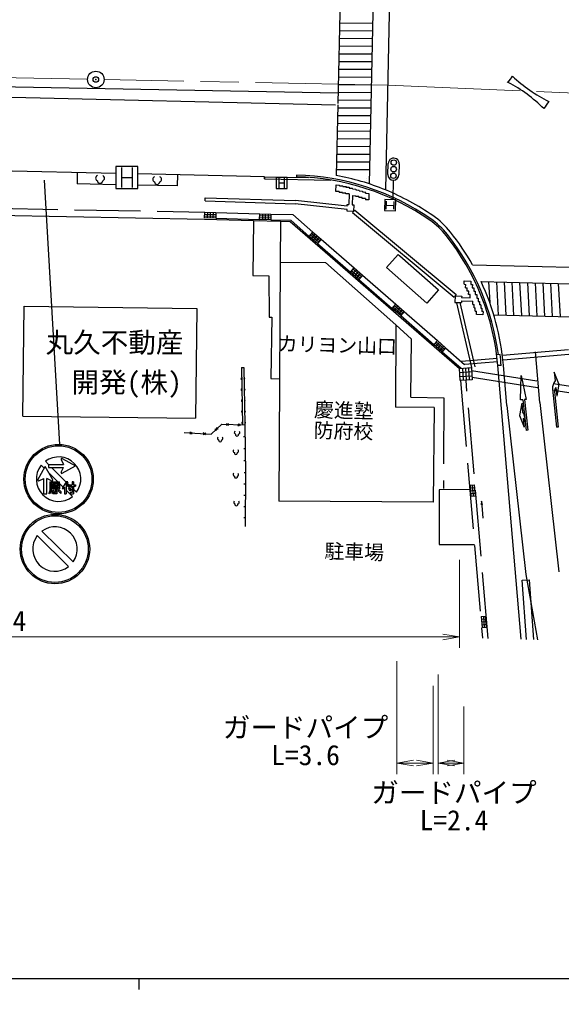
# Model space of a CAD drawing. Units: millimetres, scale not verified. Extents: x 40000 to 680000, y 20000 to 380000.
# Drawn here: x 257157 to 306324, y 204000 to 292020 of the extents above; entities that cross this region are included whole.
import ezdxf
from ezdxf.enums import TextEntityAlignment as Align

# ---------------------------------------------------------------- set-up
doc = ezdxf.new("R2010")
doc.units = ezdxf.units.MM
doc.header["$LTSCALE"] = 1000
doc.header["$PDMODE"] = 32
doc.header["$PDSIZE"] = 500
doc.linetypes.add('CHAIN', pattern=[18.5, 12, -1.5, 3.5, -1.5])
doc.linetypes.add('DASHED', pattern=[7.5, 6, -1.5])
for name, color, linetype, lineweight in [('M-BGD', 7, 'Continuous', 25), ('M-BGD-EXST', 7, 'Continuous', 25), ('M-BMK', 2, 'CHAIN', 13), ('M-BMK-SRVR', 3, 'Continuous', 25), ('M-STR-HTXT', 7, 'Continuous', 13), ('M-STR-STRC', 7, 'Continuous', 25), ('M-TTL-BAND', 7, 'Continuous', 25)]:
    doc.layers.add(name, color=color, linetype=linetype, lineweight=lineweight)
doc.layers.add('M-BMK-HTXT', color=7, linetype='Continuous')
doc.layers.add('M-OTRS', color=6, linetype='Continuous')
doc.styles.add('ＭＳ ゴシック', font='')
doc.styles.get('ＭＳ ゴシック').set_extended_font_data('MS Gothic')

# ---------------------------------------------------------------- blocks, each defined once
blk = doc.blocks.new('open_arrow')
at = {"color": 0, "linetype": 'Continuous', "lineweight": -2}
blk.add_lwpolyline([(7.5, 1.25), (0, 0), (7.5, -1.25)], dxfattribs=at)

msp = doc.modelspace()

# ---------------------------------------------------------------- linework, layer by layer
at = {"layer": 'M-BGD'}
for p, q in [((265911, 278042), (245094, 278490)), ((262409, 278117), (262387, 277102)), ((279381, 277751), (267911, 277998)), ((271494, 277921), (271472, 276906)), ((279380, 277751), (279375, 277551)), ((279375, 277551), (279376, 277551)), ((279376, 277551), (279381, 277751)), ((279376, 277551), (285392, 277442)), ((279380, 277751), (283378, 277679)), ((279381, 277751), (279380, 277751)), ((282291, 277879), (282288, 277729)), ((288628, 277384), (288630, 277384)), ((288635, 277584), (288633, 277584)), ((265911, 277026), (262387, 277102)), ((271472, 276906), (267911, 276983)), ((285866, 276403), (285881, 277001)), ((286166, 276395), (285866, 276403)), ((285881, 277001), (286180, 276993)), ((286166, 276395), (286162, 276331)), ((286178, 276929), (286180, 276993)), ((286178, 276929), (286476, 276921)), ((286475, 276866), (286476, 276921)), ((286475, 276866), (286775, 276859)), ((286775, 276859), (286773, 276797)), ((286773, 276797), (287072, 276790)), ((287072, 276790), (287070, 276718)), ((287070, 276718), (287367, 276710)), ((287365, 276635), (287367, 276710)), ((287365, 276635), (287665, 276627)), ((287665, 276627), (287663, 276549)), ((287663, 276549), (287966, 276541)), ((287964, 276459), (287966, 276541)), ((287964, 276459), (288264, 276451)), ((288264, 276451), (288262, 276364)), ((273997, 275546), (274006, 275846)), ((273997, 275546), (282174, 275297)), ((274006, 275846), (282195, 275597)), ((286879, 275070), (282195, 275597)), ((286461, 276323), (286162, 276331)), ((286459, 276266), (286461, 276323)), ((286758, 276258), (286459, 276266)), ((286756, 276199), (286758, 276258)), ((287056, 276191), (286756, 276199)), ((287056, 276191), (287031, 275216)), ((287352, 276034), (287331, 275209)), ((287352, 276034), (287652, 276026)), ((287652, 276026), (287650, 275946)), ((287950, 275939), (287650, 275946)), ((287950, 275939), (287948, 275860)), ((288248, 275852), (287948, 275860)), ((288245, 275766), (288248, 275852)), ((288545, 275758), (288245, 275766)), ((288262, 276364), (288559, 276356)), ((288545, 275758), (288540, 275647)), ((288840, 275640), (288540, 275647)), ((288556, 276246), (288559, 276356)), ((288556, 276246), (288856, 276238)), ((288856, 276238), (288840, 275640)), ((195315, 275359), (273947, 273897)), ((286871, 274769), (282174, 275297)), ((286868, 274620), (286871, 274769)), ((286879, 275070), (286883, 275220)), ((286883, 275220), (287031, 275216)), ((287331, 275209), (287482, 275205)), ((287564, 274720), (287371, 274490)), ((287482, 275205), (287468, 274605)), ((287564, 274720), (296761, 267052)), ((273944, 274031), (273961, 274530)), ((274956, 273997), (273944, 274031)), ((273947, 273897), (278377, 273762)), ((273950, 274198), (274962, 274163)), ((273955, 274364), (274968, 274329)), ((273961, 274530), (274973, 274495)), ((274214, 274521), (274197, 274023)), ((274467, 274513), (274450, 274014)), ((274720, 274504), (274703, 274005)), ((274973, 274495), (274956, 273997)), ((278377, 273762), (280841, 273703)), ((278933, 273871), (278945, 274388)), ((279957, 273847), (278933, 273871)), ((278937, 274043), (279961, 274019)), ((278941, 274216), (279965, 274192)), ((278945, 274388), (279969, 274364)), ((279201, 274382), (279189, 273865)), ((279457, 274376), (279445, 273859)), ((279713, 274370), (279701, 273853)), ((279969, 274364), (279957, 273847)), ((287468, 274605), (286868, 274620)), ((287371, 274490), (296569, 266821)), ((280841, 273703), (281710, 273700)), ((281710, 273700), (285777, 270157)), ((283446, 272339), (283773, 272720)), ((284188, 271701), (283446, 272339)), ((283555, 272466), (284297, 271828)), ((283958, 272561), (283631, 272180)), ((283664, 272593), (284406, 271955)), ((283773, 272720), (284515, 272082)), ((284144, 272401), (283817, 272020)), ((284330, 272241), (284002, 271861)), ((284515, 272082), (284188, 271701)), ((290436, 269502), (291491, 270704)), ((291491, 270704), (291641, 270572)), ((291641, 270572), (295174, 267472)), ((280817, 269985), (280684, 248309)), ((280817, 269985), (284922, 269971)), ((291301, 264317), (284922, 269971)), ((285777, 270157), (297062, 260353)), ((287191, 269094), (287526, 269475)), ((287414, 269348), (288159, 268692)), ((287526, 269475), (288271, 268819)), ((294118, 266270), (290436, 269502)), ((287936, 268438), (287191, 269094)), ((287302, 269221), (288048, 268565)), ((287712, 269311), (287377, 268930)), ((287899, 269147), (287563, 268766)), ((288085, 268983), (287749, 268602)), ((288271, 268819), (287936, 268438)), ((297481, 267987), (297489, 268289)), ((297481, 267987), (297632, 267983)), ((297489, 268289), (298087, 268273)), ((297624, 267681), (297632, 267983)), ((297624, 267681), (297772, 267677)), ((297764, 267377), (297772, 267677)), ((298087, 268273), (298079, 267971)), ((298079, 267971), (298230, 267967)), ((298230, 267967), (298222, 267666)), ((298222, 267666), (298373, 267662)), ((298373, 267662), (298365, 267360)), ((295174, 267472), (294118, 266270)), ((296761, 267052), (296569, 266821)), ((296665, 266937), (296650, 266337)), ((296665, 266937), (297265, 266922)), ((297265, 266922), (297261, 266780)), ((297261, 266780), (298035, 266761)), ((297903, 267374), (297764, 267377)), ((297895, 267069), (297903, 267374)), ((298043, 267065), (297895, 267069)), ((298035, 266761), (298043, 267065)), ((298365, 267360), (298502, 267356)), ((298502, 267356), (298494, 267055)), ((298494, 267055), (298647, 267051)), ((298647, 267051), (298639, 266742)), ((298639, 266742), (298762, 266739)), ((298762, 266739), (298754, 266438)), ((257476, 256028), (257602, 265995)), ((257602, 265995), (273237, 265799)), ((290962, 265802), (291285, 266183)), ((291069, 265928), (291839, 265274)), ((291477, 266018), (291154, 265638)), ((291177, 266055), (291947, 265401)), ((291285, 266182), (292055, 265528)), ((291670, 265855), (291347, 265475)), ((296650, 266337), (297250, 266322)), ((296804, 266296), (298150, 260427)), ((297105, 266325), (298442, 260494)), ((297254, 266480), (297250, 266322)), ((297254, 266480), (298282, 266454)), ((298274, 266150), (298282, 266454)), ((298274, 266150), (298398, 266148)), ((298390, 265848), (298398, 266148)), ((298390, 265848), (298498, 265845)), ((298490, 265545), (298498, 265845)), ((298754, 266438), (298883, 266435)), ((298883, 266435), (298875, 266135)), ((298997, 266132), (298875, 266135)), ((298997, 266132), (298989, 265832)), ((298989, 265832), (299100, 265830)), ((299100, 265830), (299092, 265530)), ((273237, 265799), (273111, 255832)), ((291732, 265147), (290962, 265802)), ((291862, 265691), (291539, 265311)), ((292055, 265529), (291732, 265147)), ((298490, 265545), (298603, 265544)), ((298595, 265244), (298603, 265544)), ((299197, 265228), (298595, 265244)), ((299204, 265527), (299092, 265530)), ((299204, 265527), (299197, 265228)), ((291301, 264317), (291257, 256828)), ((294742, 262515), (295072, 262891)), ((295485, 261863), (294742, 262515)), ((294847, 262635), (295590, 261982)), ((295243, 262711), (294928, 262352)), ((294952, 262754), (295695, 262102)), ((295057, 262874), (295800, 262222)), ((295429, 262548), (295114, 262189)), ((295614, 262385), (295299, 262026)), ((295800, 262222), (295485, 261863)), ((300742, 261626), (300442, 261601)), ((300742, 261626), (300442, 261601)), ((300485, 261253), (297243, 260975)), ((300518, 260955), (297560, 260701)), ((300850, 260632), (300551, 260607)), ((302672, 235782), (300551, 260607)), ((277306, 260426), (277506, 260430)), ((277306, 260426), (277399, 255221)), ((277506, 260430), (277599, 255225)), ((297062, 260353), (298149, 260431)), ((297140, 259251), (297062, 260353)), ((297088, 259986), (298175, 260063)), ((297114, 259619), (298201, 259696)), ((297333, 260372), (297412, 259271)), ((297605, 260392), (297684, 259290)), ((297877, 260411), (297956, 259310)), ((298149, 260431), (298228, 259329)), ((298228, 259329), (297140, 259251)), ((294757, 256808), (291257, 256828)), ((294757, 256808), (294689, 248208)), ((257476, 256028), (273111, 255832)), ((274549, 254406), (275499, 255289)), ((275499, 255289), (277599, 255225)), ((275929, 255187), (276120, 255358)), ((275934, 255364), (276114, 255182)), ((276978, 255155), (277169, 255326)), ((276984, 255332), (277164, 255149)), ((272108, 254534), (274549, 254406)), ((272605, 254420), (272830, 254585)), ((272615, 254596), (272821, 254409)), ((273826, 254356), (274051, 254521)), ((273835, 254532), (274041, 254344)), ((274880, 254834), (275168, 254861)), ((275000, 254705), (275048, 254990)), ((277599, 255225), (277650, 250881)), ((277612, 254139), (277487, 254137)), ((277625, 253053), (277500, 253051)), ((277638, 251967), (277513, 251965)), ((277650, 250881), (277525, 250881)), ((277650, 250881), (277630, 246005)), ((277646, 249858), (277521, 249858)), ((298021, 249762), (298419, 249796)), ((298021, 249762), (298106, 248766)), ((298042, 249513), (298440, 249547)), ((298063, 249264), (298462, 249298)), ((298220, 249779), (298305, 248783)), ((298504, 248800), (298419, 249796)), ((277642, 248835), (277517, 248836)), ((294689, 248208), (280691, 248309)), ((298084, 249015), (298483, 249049)), ((298106, 248766), (298504, 248800)), ((299063, 248302), (299032, 247974)), ((299063, 248302), (299171, 246769)), ((299140, 247982), (299063, 248302)), ((277638, 247813), (277513, 247813)), ((277634, 246790), (277509, 246791)), ((299033, 237854), (299432, 237888)), ((299033, 237854), (299118, 236858)), ((299233, 237871), (299318, 236875)), ((299517, 236892), (299432, 237888)), ((299055, 237605), (299453, 237639)), ((299076, 237356), (299474, 237390)), ((299097, 237107), (299496, 237141)), ((299118, 236858), (299517, 236892))]:
    msp.add_line(p, q, dxfattribs=at)
at = {"layer": 'M-BGD', "linetype": 'DASHED'}
for p, q in [((194664, 276005), (273958, 274530)), ((274956, 273997), (278935, 273871)), ((274966, 274514), (278945, 274388)), ((278377, 273762), (278324, 268795)), ((279957, 273847), (281760, 273815)), ((279968, 274347), (281951, 274311)), ((283446, 272339), (281760, 273815)), ((283771, 272719), (281951, 274311)), ((280841, 273703), (280817, 269985)), ((284514, 272081), (287521, 269469)), ((284188, 271701), (287191, 269094)), ((278324, 268795), (279786, 268758)), ((279786, 268758), (279797, 265009)), ((288266, 268813), (291285, 266183)), ((287936, 268438), (290962, 265802)), ((279797, 265009), (280034, 264996)), ((280034, 264996), (279964, 259434)), ((291732, 265147), (294742, 262515)), ((292055, 265529), (295072, 262891)), ((291301, 264317), (292711, 263011)), ((292665, 257736), (292711, 263011)), ((295485, 261863), (297220, 260364)), ((295797, 262224), (297532, 260726)), ((298167, 260179), (313240, 257767)), ((279964, 259434), (280752, 259411)), ((297162, 259247), (299154, 235873)), ((299657, 235860), (297660, 259290)), ((298211, 259565), (313293, 257151)), ((292665, 257736), (295653, 257697)), ((295653, 257697), (295606, 249465)), ((295236, 249353), (295211, 244367)), ((297984, 249358), (295236, 249353)), ((295211, 244367), (298429, 244377)), ((302757, 241142), (303405, 241190)), ((303809, 235752), (303405, 241190)), ((303156, 235769), (302757, 241142))]:
    msp.add_line(p, q, dxfattribs=at)
at = {"layer": 'M-BGD'}
for centre, radius, start, end in [((281822, 255734), 22000, 55.2295, 88.78668), ((281822, 255734), 22000, 55.2295, 88.78668), ((281822, 255734), 22150, 55.2295, 88.78668), ((290376, 268056), 7000, 38.46211, 55.22949), ((290376, 268056), 7000, 38.46211, 55.22949), ((290376, 268056), 7150, 38.46211, 55.22949), ((278631, 258726), 22000, 4.90492, 38.46209), ((278631, 258726), 22000, 4.90492, 38.46209), ((278631, 258726), 22150, 7.49164, 38.46209), ((278631, 258726), 22300, 4.90492, 7.47423), ((277324, 259426), 75, 91.02712, 271.02712), ((277324, 259426), 37.5, 91.02712, 271.02712), ((277524, 259430), 75, 271.02712, 91.02712), ((277524, 259430), 37.5, 271.02712, 91.02712), ((277342, 258427), 75, 91.02712, 271.02712), ((277342, 258427), 37.5, 91.02712, 271.02712), ((277541, 258430), 75, 271.02712, 91.02712), ((277541, 258430), 37.5, 271.02712, 91.02712), ((277359, 257427), 75, 91.02712, 271.02712), ((277359, 257427), 37.5, 91.02712, 271.02712), ((277559, 257430), 75, 271.02712, 91.02712), ((277559, 257430), 37.5, 271.02712, 91.02712), ((277377, 256427), 75, 91.02712, 271.02712), ((277377, 256427), 37.5, 91.02712, 271.02712), ((277577, 256431), 75, 271.02712, 91.02712), ((277577, 256431), 37.5, 271.02712, 91.02712), ((277395, 255427), 75, 91.02712, 271.02712), ((277395, 255427), 37.5, 91.02712, 271.02712), ((277595, 255431), 75, 271.02712, 91.02712), ((277595, 255431), 37.5, 271.02712, 91.02712), ((276785, 254539), 144, 129.11072, 255.98122), ((276887, 254362), 142, 164.82422, 12.19521), ((276997, 254533), 144, 281.03982, 47.90713), ((275260, 254018), 144, 129.11031, 255.98162), ((275361, 253842), 142, 164.82422, 12.19521), ((275472, 254013), 144, 281.03942, 47.90752), ((276685, 252862), 144, 129.11231, 255.97962), ((276787, 252685), 142, 164.82422, 12.19521), ((276898, 252856), 144, 281.03821, 47.90871), ((276686, 250734), 144, 129.11072, 255.98122), ((276788, 250557), 142, 164.82422, 12.19521), ((276898, 250729), 144, 281.03982, 47.90713), ((276732, 248214), 144, 129.11231, 255.97962), ((276945, 248208), 144, 281.03821, 47.90871), ((276834, 248037), 142, 164.82422, 12.19521)]:
    msp.add_arc(centre, radius, start, end, dxfattribs=at)
at = {"layer": 'M-BGD-EXST'}
for p, q in [((265911, 278680), (265911, 276680)), ((267911, 278680), (265911, 278680)), ((266411, 278580), (266411, 276780)), ((267411, 276780), (267411, 278580)), ((267911, 276680), (267911, 278680)), ((266411, 277680), (267411, 277680)), ((280435, 277686), (280435, 276686)), ((281435, 277686), (280435, 277686)), ((280685, 277636), (280685, 276736)), ((281185, 276736), (281185, 277636)), ((281435, 276686), (281435, 277686)), ((265911, 276680), (267911, 276680)), ((280435, 276686), (281435, 276686)), ((280685, 277186), (281185, 277186)), ((290290, 275672), (290264, 274672)), ((291289, 275646), (290290, 275672)), ((290422, 274819), (290440, 275519)), ((291263, 274646), (291289, 275646)), ((290264, 274672), (291263, 274646)), ((290431, 275169), (291131, 275151)), ((291123, 274798), (291141, 275498))]:
    msp.add_line(p, q, dxfattribs=at)
for centre, start, end in [((264307, 277615), 109.56481, 250.43519), ((264468, 277400), 183.27315, 356.72685), ((264629, 277615), 289.56481, 70.43519), ((269486, 277513), 109.56481, 250.43519), ((269647, 277298), 183.27315, 356.72685), ((269809, 277513), 289.56481, 70.43519)]:
    msp.add_arc(centre, 243, start, end, dxfattribs=at)
at = {"layer": 'M-BMK'}
for p, q in [((263338, 286586), (164856, 288502)), ((290564, 286056), (264837, 286556)), ((290564, 286056), (316068, 284962))]:
    msp.add_line(p, q, dxfattribs=at)
at = {"layer": 'M-BMK-SRVR'}
msp.add_circle((264087, 286571), 750, dxfattribs=at)
at = {"layer": 'M-OTRS'}
msp.add_point((264087, 286571), dxfattribs=at)
at = {"layer": 'M-STR-HTXT'}
for p, q in [((297062, 242984), (297062, 234996)), ((195266, 235996), (297062, 235996)), ((291396, 233783), (291396, 223557)), ((295129, 232593), (295129, 223557)), ((294665, 231569), (294665, 223557)), ((297449, 229683), (297449, 223557)), ((291396, 224557), (294665, 224557)), ((295129, 224557), (297449, 224557))]:
    msp.add_line(p, q, dxfattribs=at)
at = {"layer": 'M-STR-STRC'}
for p, q in [((290804, 297377), (290363, 276550)), ((289287, 296565), (288874, 277100)), ((286260, 295355), (286028, 284403)), ((289183, 291679), (286182, 291661)), ((289168, 290979), (286167, 290961)), ((289154, 290278), (286153, 290261)), ((289124, 288878), (286123, 288861)), ((289139, 289578), (286138, 289561)), ((289109, 288178), (286108, 288161)), ((289094, 287478), (286093, 287461)), ((289065, 286078), (286064, 286060)), ((289079, 286778), (286078, 286760)), ((285816, 284239), (246033, 285198)), ((253722, 285959), (286049, 285360)), ((289050, 285378), (286049, 285360)), ((289035, 284678), (286034, 284660)), ((286026, 284279), (285890, 277863)), ((289020, 283978), (286019, 283960)), ((288990, 282578), (285989, 282560)), ((289005, 283278), (286004, 283260)), ((288976, 281878), (285975, 281860)), ((288961, 281178), (285960, 281160)), ((288946, 280477), (285945, 280460)), ((288916, 279077), (285915, 279060)), ((288931, 279777), (285930, 279760)), ((288901, 278377), (285900, 278360)), ((290578, 277947), (290604, 278947)), ((291603, 278921), (291577, 277921)), ((259416, 277434), (260781, 253459)), ((291065, 277434), (291019, 275685)), ((298242, 269757), (312458, 269398)), ((299022, 268236), (311811, 267914)), ((299711, 268219), (299810, 266323)), ((300413, 268201), (300569, 265196)), ((301115, 268184), (301271, 265179)), ((301816, 268166), (301973, 265161)), ((302518, 268148), (302675, 265143)), ((303220, 268131), (303377, 265126)), ((303922, 268113), (304079, 265108)), ((304624, 268095), (304780, 265090)), ((305326, 268077), (305482, 265073)), ((306027, 268060), (306184, 265055)), ((300178, 265206), (310872, 264937)), ((306950, 262053), (300972, 261540)), ((306989, 261605), (301011, 261092)), ((304351, 257260), (303956, 261861)), ((301362, 257004), (301049, 260649)), ((302598, 257491), (302668, 259711)), ((302668, 259711), (303120, 257546)), ((306064, 258959), (305652, 260022)), ((305652, 260022), (305735, 259226)), ((306064, 258959), (305880, 257834)), ((305511, 258485), (305872, 255018)), ((305685, 258259), (306022, 255033)), ((305797, 258630), (305880, 257834)), ((302704, 257201), (302519, 256076)), ((302822, 257515), (302598, 257491)), ((302704, 257201), (302787, 256405)), ((302822, 257515), (303112, 254730)), ((303120, 257546), (302971, 257530)), ((302971, 257530), (303261, 254745)), ((304351, 257260), (306068, 241904)), ((301362, 257004), (303078, 241647)), ((302519, 256076), (302932, 255013)), ((302849, 255808), (302932, 255013)), ((303261, 254745), (303112, 254730)), ((306022, 255033), (305872, 255018)), ((259512, 251936), (259796, 251653)), ((260937, 252090), (261165, 251653)), ((261036, 252187), (262233, 251517)), ((258834, 250249), (259505, 251445)), ((259134, 251573), (259418, 251289)), ((260176, 250249), (259505, 251445)), ((259796, 251653), (261165, 251653)), ((259796, 251653), (259796, 251380)), ((259796, 251380), (261165, 251380)), ((259815, 250892), (260641, 250067)), ((260068, 251380), (261401, 250047)), ((260937, 250943), (261165, 251380)), ((261036, 250846), (262233, 251517)), ((258931, 250149), (259369, 250378)), ((259369, 248984), (259369, 250378)), ((260079, 250149), (259641, 250378)), ((259641, 248984), (259641, 250378)), ((259920, 250067), (260782, 250067)), ((259920, 250067), (259920, 249266)), ((260782, 249976), (260782, 250067)), ((261404, 250052), (261033, 249464)), ((261548, 250052), (261403, 249822)), ((261548, 250052), (261404, 250052)), ((262055, 250052), (261936, 250052)), ((261936, 250052), (261936, 249785)), ((262055, 250052), (262055, 249785)), ((259920, 249266), (259831, 249014)), ((260029, 249266), (259920, 248984)), ((260029, 249976), (260029, 249266)), ((260029, 249976), (260424, 249976)), ((260217, 249311), (260068, 249133)), ((260068, 249133), (260128, 249014)), ((260335, 249222), (260128, 249014)), ((260165, 249844), (260424, 249844)), ((260165, 249844), (260165, 249427)), ((260165, 249427), (260424, 249427)), ((260246, 249103), (260187, 248984)), ((260217, 249311), (260335, 249222)), ((260424, 249103), (260246, 249103)), ((260256, 249753), (260691, 249753)), ((260256, 249753), (260256, 249666)), ((260256, 249666), (260691, 249666)), ((260256, 249576), (260691, 249576)), ((260256, 249576), (260256, 249518)), ((260256, 249518), (260691, 249518)), ((260424, 249976), (260424, 249844)), ((260424, 249427), (260424, 249103)), ((260543, 249976), (260782, 249976)), ((260543, 249976), (260543, 249844)), ((260543, 249844), (260782, 249844)), ((260543, 249427), (260782, 249427)), ((260543, 249427), (260543, 248984)), ((260661, 249251), (260750, 249340)), ((260661, 249251), (260928, 249014)), ((260691, 249753), (260691, 249666)), ((260691, 249576), (260691, 249518)), ((260731, 249976), (261114, 249593)), ((260750, 249340), (260928, 249192)), ((260782, 249844), (260782, 249427)), ((260928, 249192), (260928, 249014)), ((261033, 249464), (261177, 249464)), ((261254, 249587), (261177, 249464)), ((261202, 249505), (261254, 249453)), ((261254, 249587), (261254, 248984)), ((261403, 249822), (261403, 248984)), ((261403, 249305), (261971, 248736)), ((261489, 249959), (261663, 249785)), ((261521, 249785), (261521, 249666)), ((261521, 249785), (261936, 249785)), ((261521, 249666), (261936, 249666)), ((261695, 249560), (261580, 249488)), ((261580, 249488), (261729, 249251)), ((261695, 249560), (261843, 249323)), ((261843, 249323), (261729, 249251)), ((261758, 249103), (261758, 248984)), ((261936, 249103), (261758, 249103)), ((261782, 249666), (261936, 249512)), ((261936, 249666), (261936, 249103)), ((262055, 249785), (262233, 249785)), ((262055, 249666), (262233, 249666)), ((262055, 249666), (262055, 248984)), ((262055, 249393), (262333, 249115)), ((262233, 249785), (262233, 249666)), ((259369, 248984), (259641, 248984)), ((259920, 248984), (259831, 249014)), ((260543, 248984), (260187, 248984)), ((261254, 248984), (261403, 248984)), ((261758, 248984), (262055, 248984)), ((259198, 245599), (262030, 242809)), ((258773, 245184), (261621, 242378)), ((303078, 241647), (304147, 235743))]:
    msp.add_line(p, q, dxfattribs=at)
for centre, radius in [((291106, 279034), 250), ((291091, 278434), 250), ((291075, 277834), 250), ((260707, 250310), 3150), ((260707, 250310), 3024), ((260378, 243965), 3150), ((260378, 243965), 3024)]:
    msp.add_circle(centre, radius, dxfattribs=at)
for centre, radius, start, end in [((294888, 273961), 14000, 61.88705, 62.35991), ((291027, 294032), 13000, 323.55869, 326.54241), ((294888, 273961), 14000, 45.3643, 61.88705), ((311444, 297082), 14000, 226.87104, 243.33894), ((315707, 276968), 13000, 144.21161, 147.65365), ((291104, 278934), 500, 358.5097, 178.50971), ((281822, 255734), 22500, 67.69119, 79.5843), ((291078, 277934), 500, 178.5097, 358.5097), ((281822, 255734), 22500, 55.2295, 67.69119), ((290376, 268056), 7500, 38.46211, 55.22949), ((278631, 258726), 22500, 29.35783, 38.46209), ((278631, 258726), 22500, 4.9049, 25.00518), ((306505, 258589), 1000, 140.38325, 185.95615), ((306182, 258311), 500, 140.38514, 185.95615), ((301996, 255793), 1000, 5.95414, 37.74195), ((302538, 255417), 500, 5.95414, 51.52805), ((260707, 250310), 2018, 323.68914, 126.31086), ((261001, 252124), 72.6, 60.72604, 207.60398), ((260707, 250310), 2018, 141.2376, 308.7624), ((261001, 250909), 72.6, 152.39602, 299.27396), ((258898, 250213), 72.6, 150.72604, 297.60398), ((260112, 250213), 72.6, 242.39602, 29.27396), ((260378, 243965), 2016, 325.01478, 125.8468), ((260378, 243965), 2016, 142.79212, 308.06946)]:
    msp.add_arc(centre, radius, start, end, dxfattribs=at)
at = {"layer": 'M-TTL-BAND'}
for p, q in [((40000, 205000), (579000, 205000)), ((268000, 205000), (268000, 204000))]:
    msp.add_line(p, q, dxfattribs=at)

# ---------------------------------------------------------------- block references
at = {"layer": 'M-STR-HTXT', "xscale": 200, "yscale": 200, "rotation": 180}
for p in [(297062, 235996), (294665, 224557), (297449, 224557)]:
    msp.add_blockref('open_arrow', p, dxfattribs=at)
at = {"layer": 'M-STR-HTXT', "xscale": 200, "yscale": 200}
for p in [(291396, 224557), (295129, 224557)]:
    msp.add_blockref('open_arrow', p, dxfattribs=at)

# ---------------------------------------------------------------- texts
at = {"layer": 'M-BMK-HTXT', "style": 'ＭＳ ゴシック'}
for s, p in [('丸久不動産', (265784, 261244)), ('開発(株)', (266882, 257629))]:
    msp.add_text(s, height=1833, dxfattribs=at).set_placement(p, align=Align.BOTTOM_CENTER)
for s, p in [('カリヨン山口', (285960, 261423)), ('慶進塾', (286551, 255493)), ('防府校', (286522, 253629)), ('駐車場', (287496, 242662))]:
    msp.add_text(s, height=1320, rotation=358.51, dxfattribs=at).set_placement(p, align=Align.BOTTOM_CENTER)
at = {"layer": 'M-STR-HTXT', "style": 'ＭＳ ゴシック'}
for s, p in [('側溝\u3000L=103.4', (249669, 235996)), ('ガードパイプ', (283105, 226313)), ('L=3.6', (283105, 223813)), ('ガードパイプ', (296563, 220402)), ('L=2.4', (296563, 217902))]:
    msp.add_text(s, height=1833, dxfattribs=at).set_placement(p, align=Align.BOTTOM_CENTER)

doc.saveas('drawing.dxf')
